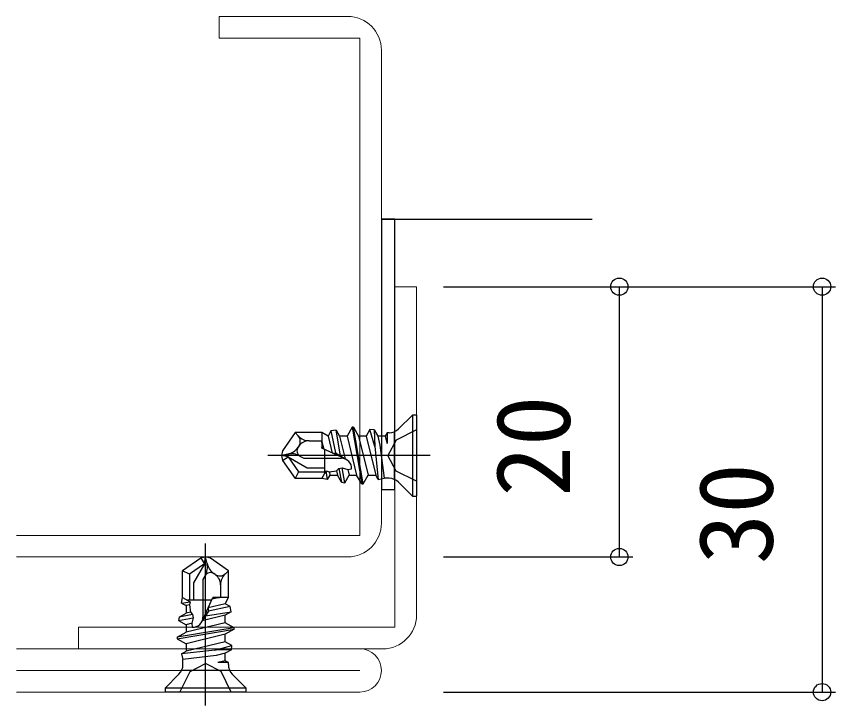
# Model space of a CAD drawing. Units: millimetres, scale not verified. Extents: x -437 to 438, y -281 to 279.
# Drawn here: x 22.5 to 83.1, y 76.5 to 127.5 of the extents above; entities that cross this region are included whole.
import ezdxf
from ezdxf.enums import TextEntityAlignment as Align

# ---------------------------------------------------------------- set-up
doc = ezdxf.new("R2010")
doc.units = ezdxf.units.MM
doc.header["$LTSCALE"] = 2
doc.layers.add('0-2_YKK_11', color=211, linetype='Continuous', lineweight=18)
doc.layers.add('0-3_YKK_11E', color=4, linetype='Continuous', lineweight=18)
for name, color, linetype in [('0-5_YKK_13', 4, 'Continuous'), ('0-7_YKK_D', 6, 'Continuous'), ('0-9_YSS_K', 3, 'Continuous')]:
    doc.layers.add(name, color=color, linetype=linetype)
doc.styles.add('ＭＳ ゴシック', font='')
doc.styles.get('ＭＳ ゴシック').set_extended_font_data('MS Gothic')

msp = doc.modelspace()

# ---------------------------------------------------------------- linework, layer by layer
at = {"layer": '0-2_YKK_11'}
for p, q in [((22.468, 80.74), (47.868, 80.74)), ((22.468, 79.14), (47.868, 79.14)), ((47.868, 77.54), (22.468, 77.54))]:
    msp.add_line(p, q, dxfattribs=at)
msp.add_lwpolyline([(52.068, 83.24), (52.068, 107.54), (50.468, 107.54), (50.468, 82.34), (27.068, 82.34), (27.068, 80.74), (49.568, 80.74)], dxfattribs=at)
for centre, radius, start, end in [((49.568, 83.24), 2.5, 270.00001, 359.99999), ((47.868, 79.14), 1.6, 270, 90)]:
    msp.add_arc(centre, radius, start, end, dxfattribs=at)
at = {"layer": '0-3_YKK_11E'}
for p, q in [((49.468, 90.04), (49.468, 125.04)), ((22.468, 87.54), (46.968, 87.54))]:
    msp.add_line(p, q, dxfattribs=at)
msp.add_lwpolyline([(46.968, 127.54), (37.468, 127.54), (37.468, 125.94), (47.868, 125.94), (47.868, 89.14), (22.468, 89.14)], dxfattribs=at)
for centre, start, end in [((46.968, 125.04), 0, 90), ((46.968, 90.04), 270, 0)]:
    msp.add_arc(centre, 2.5, start, end, dxfattribs=at)
at = {"layer": '0-5_YKK_13'}
for p, q in [((50.741, 97.013), (51.768, 98.04)), ((51.768, 98.04), (51.768, 92.04)), ((52.068, 98.04), (51.768, 98.04)), ((52.068, 98.04), (52.068, 92.04)), ((47.309, 97.14), (46.934, 96.49)), ((47.309, 97.14), (48.014, 92.94)), ((47.409, 97.14), (47.309, 97.14)), ((48.114, 92.94), (47.409, 97.14)), ((47.409, 97.14), (47.785, 96.49)), ((48.621, 96.969), (48.344, 96.49)), ((48.93, 96.949), (48.621, 96.969)), ((43.086, 96.74), (42.148, 95.401)), ((43.311, 96.497), (43.086, 96.74)), ((45.068, 96.74), (43.086, 96.74)), ((45.068, 96.74), (45.068, 95.58)), ((45.524, 96.49), (45.068, 96.74)), ((45.739, 96.862), (45.524, 96.49)), ((45.524, 96.49), (45.83, 95.23)), ((46.12, 96.931), (45.739, 96.862)), ((45.739, 96.862), (46.076, 95.239)), ((46.12, 96.931), (46.375, 96.49)), ((46.432, 95.021), (46.12, 96.931)), ((46.934, 96.49), (46.375, 96.49)), ((46.375, 96.49), (46.787, 94.791)), ((46.934, 96.49), (47.639, 93.59)), ((47.785, 96.49), (48.49, 93.59)), ((48.344, 96.49), (47.785, 96.49)), ((48.344, 96.49), (49.049, 93.59)), ((48.93, 96.949), (49.195, 96.49)), ((49.195, 96.49), (49.359, 95.815)), ((49.754, 96.49), (49.195, 96.49)), ((49.887, 96.72), (49.754, 96.49)), ((49.754, 96.49), (49.887, 95.944)), ((50.034, 96.72), (49.887, 96.72)), ((49.887, 96.72), (49.887, 95.944)), ((50.448, 93.36), (50.448, 96.72)), ((44.129, 96.14), (45.068, 96.14)), ((45.102, 95.834), (45.068, 96.065)), ((45.068, 96.065), (45.201, 95.519)), ((49.359, 95.815), (49.667, 93.36)), ((42.148, 95.401), (42.068, 95.04)), ((42.541, 95.145), (42.068, 95.04)), ((43.363, 95.741), (43.301, 95.652)), ((45.268, 95.488), (45.268, 93.693)), ((48.976, 95.722), (49.237, 93.265)), ((53.068, 95.04), (41.068, 95.04)), ((42.568, 94.951), (42.068, 95.04)), ((42.068, 95.04), (42.148, 94.679)), ((42.148, 94.679), (42.568, 94.951)), ((42.148, 94.679), (43.086, 93.34)), ((42.568, 94.951), (43.346, 93.84)), ((42.568, 94.951), (43.973, 94.14)), ((43.444, 95.006), (43.731, 94.84)), ((43.731, 94.84), (46.518, 94.84)), ((50.554, 93.895), (49.945, 95.04)), ((43.973, 94.14), (45.268, 94.14)), ((46.318, 94.077), (46.526, 93.075)), ((46.758, 93.033), (46.579, 94.125)), ((46.976, 94.017), (47.08, 93.59)), ((43.346, 93.84), (43.086, 93.34)), ((45.068, 93.34), (43.086, 93.34)), ((43.346, 93.84), (45.268, 93.84)), ((45.482, 93.265), (45.387, 93.904)), ((45.482, 93.265), (45.67, 93.59)), ((45.606, 93.851), (45.67, 93.59)), ((45.67, 93.59), (46.229, 93.59)), ((46.15, 93.917), (46.229, 93.59)), ((46.526, 93.075), (46.229, 93.59)), ((46.758, 93.033), (47.08, 93.59)), ((47.08, 93.59), (47.639, 93.59)), ((48.014, 92.94), (47.639, 93.59)), ((48.114, 92.94), (48.49, 93.59)), ((48.49, 93.59), (49.049, 93.59)), ((49.237, 93.265), (49.049, 93.59)), ((49.237, 93.265), (49.667, 93.36)), ((50.034, 93.36), (49.667, 93.36)), ((52.068, 93.14), (50.554, 93.895)), ((46.526, 93.075), (46.758, 93.033)), ((48.014, 92.94), (48.114, 92.94)), ((50.741, 93.067), (51.768, 92.04)), ((51.768, 92.04), (52.068, 92.04)), ((36.468, 76.54), (36.468, 88.54)), ((36.107, 87.46), (34.768, 86.522)), ((36.468, 87.54), (36.107, 87.46)), ((36.107, 87.46), (36.379, 87.04)), ((36.379, 87.04), (36.468, 87.54)), ((36.573, 87.067), (36.468, 87.54)), ((36.829, 87.46), (36.468, 87.54)), ((38.168, 86.522), (36.829, 87.46)), ((36.379, 87.04), (35.268, 86.262)), ((36.379, 87.04), (35.568, 85.635)), ((35.268, 86.262), (34.768, 86.522)), ((34.768, 84.54), (34.768, 86.522)), ((35.268, 86.262), (35.268, 84.34)), ((36.434, 86.164), (36.268, 85.876)), ((37.169, 86.245), (37.08, 86.307)), ((37.925, 86.297), (38.168, 86.522)), ((38.168, 84.54), (38.168, 86.522)), ((35.568, 85.635), (35.568, 84.34)), ((36.268, 85.876), (36.268, 83.09)), ((37.568, 85.479), (37.568, 84.54)), ((36.916, 84.34), (35.121, 84.34)), ((37.493, 84.54), (36.947, 84.407)), ((38.168, 84.54), (37.008, 84.54)), ((37.262, 84.506), (37.493, 84.54)), ((37.918, 84.084), (38.168, 84.54)), ((34.693, 84.126), (35.332, 84.22)), ((34.693, 84.126), (35.018, 83.938)), ((35.279, 84.002), (35.018, 83.938)), ((35.018, 83.938), (35.018, 83.379)), ((37.918, 84.084), (36.658, 83.778)), ((38.29, 83.869), (36.667, 83.531)), ((38.29, 83.869), (37.918, 84.084)), ((38.359, 83.488), (38.29, 83.869)), ((34.503, 83.081), (34.461, 82.85)), ((34.461, 82.85), (35.553, 83.029)), ((34.503, 83.081), (35.018, 83.379)), ((35.505, 83.29), (34.503, 83.081)), ((35.345, 83.458), (35.018, 83.379)), ((37.918, 83.233), (36.219, 82.82)), ((36.449, 83.175), (38.359, 83.488)), ((38.359, 83.488), (37.918, 83.233)), ((37.918, 82.674), (37.918, 83.233)), ((34.461, 82.85), (35.018, 82.528)), ((37.918, 82.674), (35.018, 81.969)), ((35.445, 82.632), (35.018, 82.528)), ((35.018, 82.528), (35.018, 81.969)), ((38.568, 82.299), (37.918, 82.674)), ((38.568, 82.299), (34.368, 81.594)), ((34.368, 81.494), (38.568, 82.199)), ((34.368, 81.594), (35.018, 81.969)), ((37.918, 81.823), (35.018, 81.118)), ((38.568, 82.199), (37.918, 81.823)), ((37.918, 81.264), (37.918, 81.823)), ((38.568, 82.199), (38.568, 82.299)), ((34.368, 81.594), (34.368, 81.494)), ((34.368, 81.494), (35.018, 81.118)), ((37.918, 81.264), (35.018, 80.559)), ((38.397, 80.987), (37.918, 81.264)), ((37.15, 80.632), (34.693, 80.371)), ((35.018, 81.118), (35.018, 80.559)), ((38.377, 80.678), (37.918, 80.413)), ((38.377, 80.678), (38.397, 80.987)), ((34.693, 80.371), (35.018, 80.559)), ((34.693, 80.371), (34.788, 79.941)), ((37.243, 80.249), (34.788, 79.941)), ((37.918, 80.413), (37.243, 80.249)), ((37.918, 79.854), (37.918, 80.413)), ((34.788, 79.574), (34.788, 79.941)), ((35.323, 79.054), (36.468, 79.663)), ((37.918, 79.854), (37.372, 79.721)), ((38.148, 79.721), (37.372, 79.721)), ((38.148, 79.721), (37.918, 79.854)), ((38.148, 79.574), (38.148, 79.721)), ((34.495, 78.867), (33.468, 77.84)), ((34.568, 77.54), (35.323, 79.054)), ((34.788, 79.16), (38.148, 79.16)), ((38.441, 78.867), (39.468, 77.84)), ((39.468, 77.84), (33.468, 77.84)), ((33.468, 77.84), (33.468, 77.54)), ((39.468, 77.54), (39.468, 77.84)), ((39.468, 77.54), (33.468, 77.54))]:
    msp.add_line(p, q, dxfattribs=at)
msp.add_lwpolyline([(49.468, 92.54), (50.468, 92.54), (50.468, 112.54), (49.468, 112.54)], close=True, dxfattribs=at)
for points in [[(48.93, 96.949), (48.976, 95.722), (48.621, 96.969)], [(52.068, 96.94), (50.554, 96.185), (49.945, 95.04)], [(46.831, 94.772), (45.068, 95.58), (45.102, 95.834), (45.201, 95.519)], [(45.83, 95.23), (46.076, 95.239), (46.432, 95.021), (46.787, 94.791)], [(45.482, 93.265), (45.068, 93.34), (45.387, 93.904), (45.606, 93.851), (46.15, 93.917), (46.318, 94.077), (46.579, 94.125), (46.976, 94.017), (47.267, 94.053)], [(34.693, 84.126), (34.768, 84.54), (35.332, 84.22), (35.279, 84.002), (35.345, 83.458), (35.505, 83.29), (35.553, 83.029), (35.445, 82.632), (35.481, 82.341)], [(36.2, 82.777), (37.008, 84.54), (37.262, 84.506), (36.947, 84.407)], [(36.658, 83.778), (36.667, 83.531), (36.449, 83.175), (36.219, 82.82)], [(38.377, 80.678), (37.15, 80.632), (38.397, 80.987)], [(38.368, 77.54), (37.613, 79.054), (36.468, 79.663)]]:
    msp.add_lwpolyline(points, dxfattribs=at)
for centre, radius, start, end in [((50.034, 97.72), 1, 270, 315), ((44.129, 97.255), 1.115, 222.84567, 270), ((42.869, 96.087), 0.603, 325, 42.84567), ((44.129, 95.205), 0.935, 90, 145), ((42.268, 96.375), 1.26, 282.5, 325), ((42.814, 93.914), 1.26, 60, 102.5), ((43.669, 95.395), 0.449, 145, 240), ((46.518, 94.09), 0.75, 357.14861, 90), ((50.034, 92.36), 1, 45, 90), ((35.342, 86.794), 1.26, 330, 12.5), ((37.803, 87.34), 1.26, 192.5, 235), ((36.823, 85.939), 0.449, 55, 150), ((37.515, 86.738), 0.603, 235, 312.84567), ((36.633, 85.479), 0.935, 0, 55), ((38.683, 85.479), 1.115, 132.84567, 180), ((35.518, 83.09), 0.75, 267.14861, 0), ((33.788, 79.574), 1, 315, 0), ((39.148, 79.574), 1, 180, 225)]:
    msp.add_arc(centre, radius, start, end, dxfattribs=at)
at = {"layer": '0-7_YKK_D'}
for p, q in [((54.068, 107.54), (68.068, 107.54)), ((54.068, 107.54), (83.068, 107.54)), ((67.068, 107.54), (67.068, 87.54)), ((82.068, 107.54), (82.068, 77.54)), ((54.068, 87.54), (68.068, 87.54)), ((54.068, 77.54), (83.068, 77.54))]:
    msp.add_line(p, q, dxfattribs=at)
for centre in [(67.068, 107.54), (82.068, 107.54), (67.068, 87.54), (82.068, 77.54)]:
    msp.add_circle(centre, 0.637, dxfattribs=at)
at = {"layer": '0-9_YSS_K'}
msp.add_line((49.468, 112.54), (65.068, 112.54), dxfattribs=at)

# ---------------------------------------------------------------- texts
at = {"layer": '0-7_YKK_D', "style": 'ＭＳ ゴシック'}
for s, p in [('20', (65.068, 92)), ('30', (80.068, 87))]:
    msp.add_text(s, height=5.499, rotation=90, dxfattribs=at).set_placement(p, align=Align.BOTTOM_LEFT)

doc.saveas('drawing.dxf')
